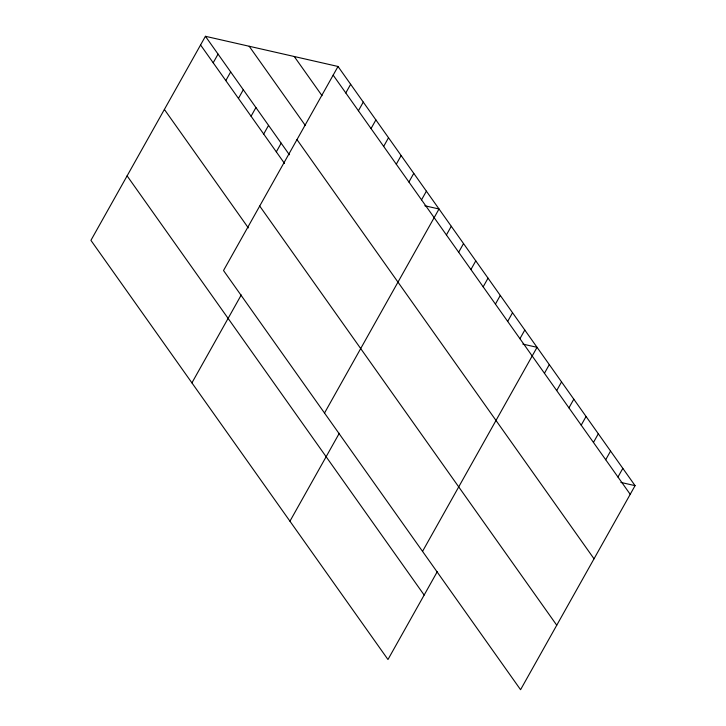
<?xml version="1.0" encoding="UTF-8"?>
<svg xmlns="http://www.w3.org/2000/svg" width="726" height="726" viewBox="0 0 726 726"><rect width="100%" height="100%" fill="white"/><g stroke="black" fill="none" stroke-linecap="round" stroke-linejoin="round"><path stroke-width="1.09" d="M338.026 66.474L223.517 270.517L520.569 689.7L635.078 485.649L338.026 66.474L205.431 36.3L90.922 240.351L387.974 659.526L437.315 571.607M213.19 62.781L218.054 54.114M225.813 80.595L230.677 71.928M238.446 98.409L243.301 89.743M251.069 116.224L255.933 107.557M263.692 134.038L268.556 125.38M276.316 151.852L281.18 143.194M345.785 92.955L350.649 84.289M191.918 382.874L241.259 294.947M358.408 110.769L363.272 102.103M371.031 128.584L375.896 119.917M383.664 146.398L388.519 137.731M396.287 164.212L401.151 155.546M408.91 182.026L413.775 173.36M421.534 199.841L426.398 191.174M324.513 413.04L439.021 208.988L424.801 205.757M446.408 234.952L451.273 226.285M289.946 521.195L339.287 433.277M458.669 252.24L463.533 243.573M470.92 269.527L475.784 260.87M483.171 286.824L488.035 278.158M495.422 304.112L500.287 295.446M507.683 321.4L512.538 312.743M519.934 338.697L524.798 330.031M422.541 551.37L537.049 347.318L522.829 344.088M544.436 373.282L549.301 364.615M556.697 390.57L561.552 381.903M568.948 407.858L573.812 399.191M581.199 425.155L586.063 416.488M593.451 442.443L598.315 433.776M605.711 459.73L610.566 451.073M617.962 477.027L622.826 468.361M620.857 482.418L635.078 485.649M333.161 75.132L630.213 494.315M294.266 56.519L322.045 95.705M249.19 46.255L305.365 125.534M296.979 139.61L594.031 558.793M205.431 36.3L289.384 154.774M200.567 44.967L284.519 163.432M259.699 206.039L556.751 625.222M164.385 109.444L248.337 227.91M127.104 175.874L424.156 595.048"/></g></svg>
